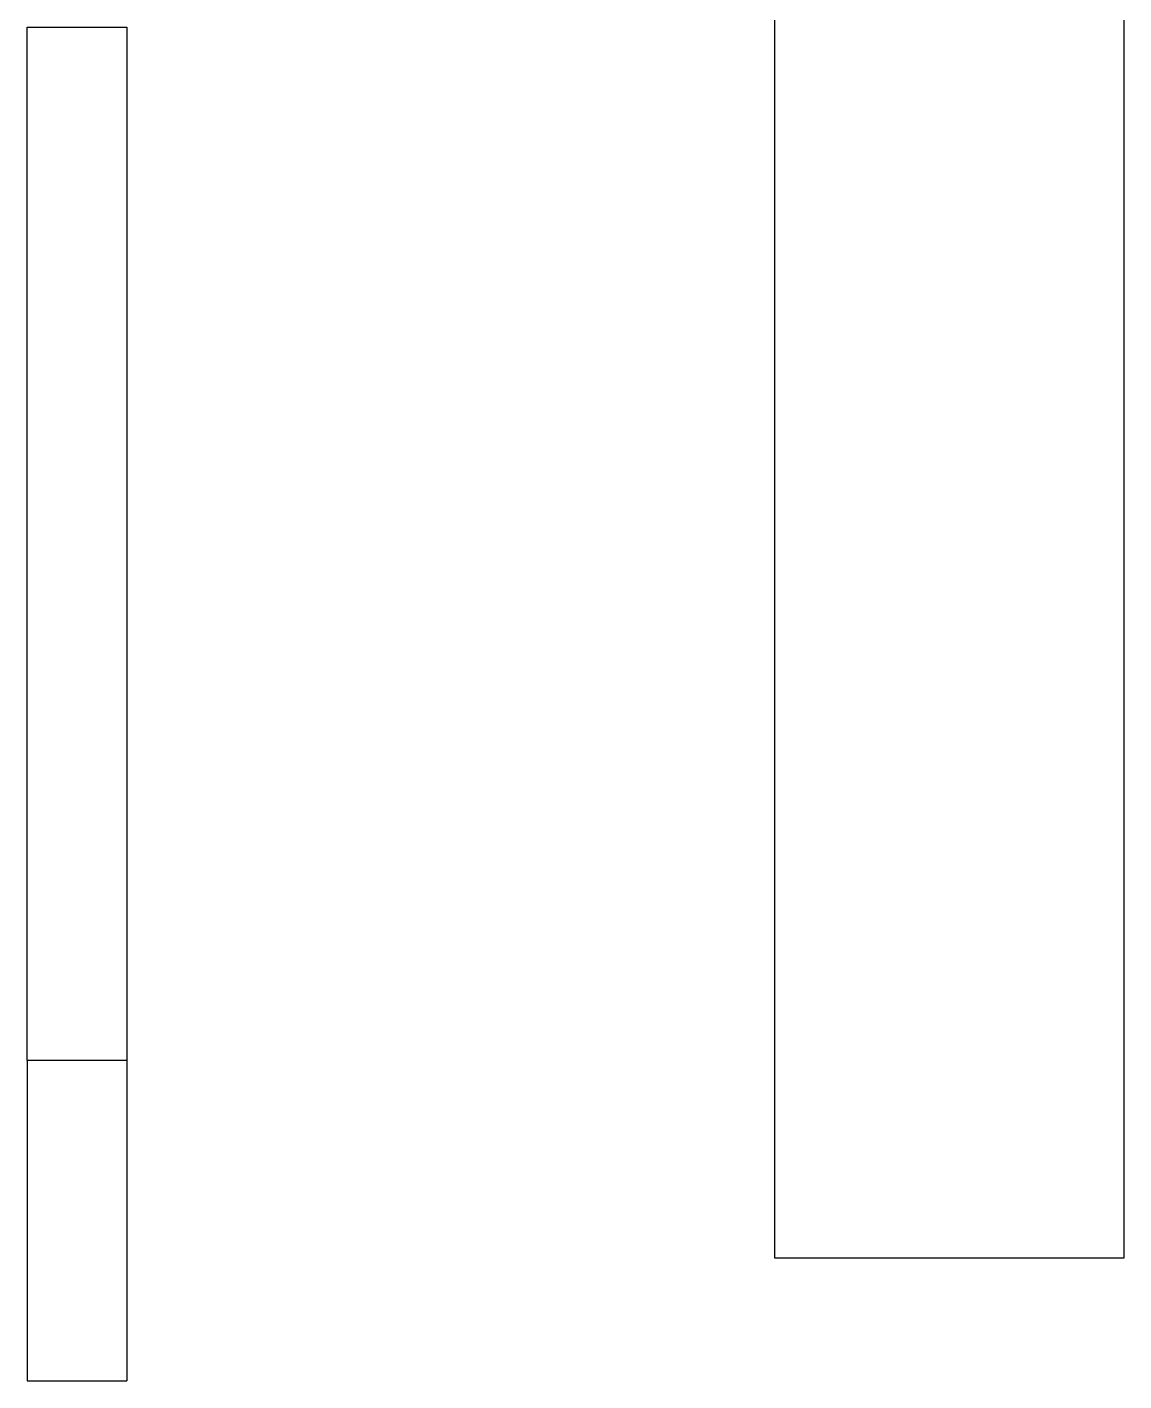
# Model space of a CAD drawing. Header units: millimetres. Extents: x 290.7 to 367.8, y 729.2 to 750.9.
# Drawn here: x 326.111 to 328.311, y 744.171 to 746.886 of the extents above; entities that cross this region are included whole.
import ezdxf

# ---------------------------------------------------------------- set-up
doc = ezdxf.new("R2010")
doc.units = ezdxf.units.MM
doc.layers.add('LAYOUT', color=4, linetype='Continuous')

msp = doc.modelspace()

# ---------------------------------------------------------------- linework, layer by layer
for p, q in [((326.1107, 746.8862), (326.3107, 746.8862)), ((326.3107, 744.8134), (326.1107, 744.8134)), ((326.1107, 744.8134), (326.1107, 744.1711)), ((326.3107, 744.8134), (326.3107, 744.1711)), ((326.1107, 744.1711), (326.3107, 744.1711))]:
    msp.add_line(p, q)
at = {"color": 5}
for p, q in [((326.1107, 744.8134), (326.1107, 746.8862)), ((326.3107, 746.8862), (326.3107, 744.8134))]:
    msp.add_line(p, q, dxfattribs=at)
at = {"layer": 'LAYOUT'}
msp.add_lwpolyline([(328.3107, 744.4175), (327.6107, 744.4175), (327.6107, 746.9175), (328.3107, 746.9175)], close=True, dxfattribs=at)

doc.saveas('drawing.dxf')
